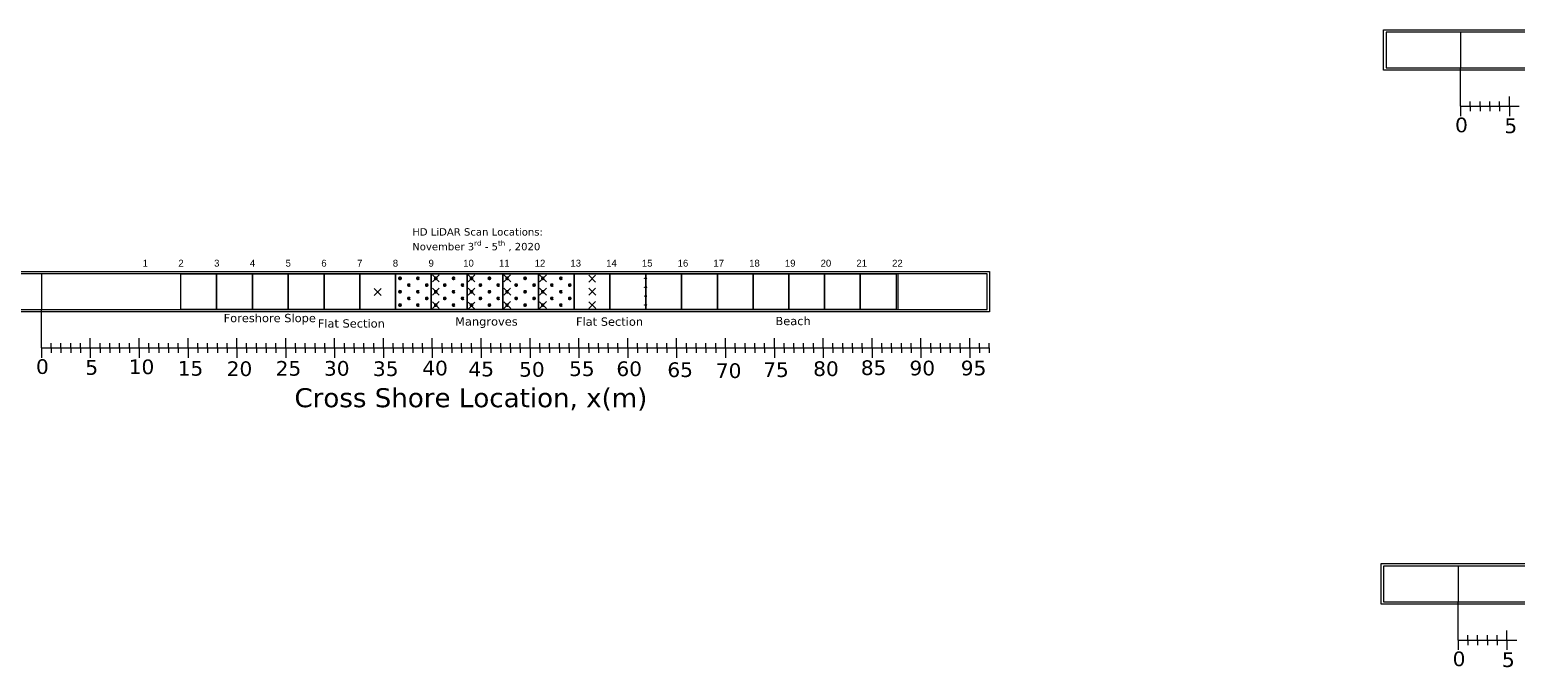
# Model space of a CAD drawing. Header units: feet. Extents: x 0 to 695, y -979 to -294.
# Drawn here: x 451.9 to 604, y -642.9 to -577.6 of the extents above; entities that cross this region are included whole.
import ezdxf

# ---------------------------------------------------------------- set-up
doc = ezdxf.new("R2010")
doc.units = ezdxf.units.FT
doc.header["$MEASUREMENT"] = 0
for name, color, linetype in [('0.5 m slice', 1, 'Continuous'), ('ATM Mangroves', 3, 'Continuous'), ('Beach Slopes', 80, 'Continuous'), ('No of Bays', 2, 'Continuous'), ('Slabs', 7, 'Continuous')]:
    doc.layers.add(name, color=color, linetype=linetype)
doc.styles.get("Standard").update_dxf_attribs({"font": 'verdana.ttf'})

msp = doc.modelspace()

# ---------------------------------------------------------------- linework, layer by layer
at = {"transparency": 33554687}
for p, q in [((598.332, -577.869), (598.332, -581.526)), ((453.115, -602.613), (453.115, -606.271)), ((540.75, -602.613), (540.75, -606.271)), ((598.082, -632.534), (598.082, -636.191))]:
    msp.add_line(p, q, dxfattribs=at)
at = {"color": 0, "transparency": 33554687}
for p, q in [((598.332, -585.457), (598.332, -581.526)), ((598.332, -585.457), (599.332, -585.457)), ((598.332, -585.457), (598.332, -586.457)), ((599.332, -585.457), (599.332, -584.957)), ((599.332, -585.457), (599.332, -585.957)), ((599.332, -585.457), (600.332, -585.457)), ((600.332, -585.457), (600.332, -584.957)), ((600.332, -585.457), (600.332, -585.957)), ((600.332, -585.457), (601.332, -585.457)), ((601.332, -585.457), (601.332, -584.957)), ((601.332, -585.457), (601.332, -585.957)), ((601.332, -585.457), (602.332, -585.457)), ((602.332, -585.457), (602.332, -584.957)), ((602.332, -585.457), (602.332, -585.957)), ((602.332, -585.457), (603.332, -585.457)), ((603.332, -585.457), (603.332, -584.457)), ((603.332, -585.457), (604.332, -585.457)), ((603.332, -585.457), (603.332, -586.457)), ((453.115, -610.201), (453.115, -606.271)), ((454.115, -610.201), (454.115, -609.701)), ((455.115, -610.201), (455.115, -609.701)), ((456.115, -610.201), (456.115, -609.701)), ((457.115, -610.201), (457.115, -609.701)), ((458.115, -610.201), (458.115, -609.201)), ((459.115, -610.201), (459.115, -609.701)), ((460.115, -610.201), (460.115, -609.701)), ((461.115, -610.201), (461.115, -609.701)), ((462.115, -610.201), (462.115, -609.701)), ((463.115, -610.201), (463.115, -609.201)), ((464.115, -610.201), (464.115, -609.701)), ((465.115, -610.201), (465.115, -609.701)), ((466.115, -610.201), (466.115, -609.701)), ((467.115, -610.201), (467.115, -609.701)), ((468.115, -610.201), (468.115, -609.201)), ((469.115, -610.201), (469.115, -609.701)), ((470.115, -610.201), (470.115, -609.701)), ((471.115, -610.201), (471.115, -609.701)), ((472.115, -610.201), (472.115, -609.701)), ((473.115, -610.201), (473.115, -609.201)), ((474.115, -610.201), (474.115, -609.701)), ((475.115, -610.201), (475.115, -609.701)), ((476.115, -610.201), (476.115, -609.701)), ((477.115, -610.201), (477.115, -609.701)), ((478.115, -610.201), (478.115, -609.201)), ((479.115, -610.201), (479.115, -609.701)), ((480.115, -610.201), (480.115, -609.701)), ((481.115, -610.201), (481.115, -609.701)), ((482.115, -610.201), (482.115, -609.701)), ((483.115, -610.201), (483.115, -609.201)), ((484.115, -610.201), (484.115, -609.701)), ((485.115, -610.201), (485.115, -609.701)), ((486.115, -610.201), (486.115, -609.701)), ((487.115, -610.201), (487.115, -609.701)), ((488.115, -610.201), (488.115, -609.201)), ((489.115, -610.201), (489.115, -609.701)), ((490.115, -610.201), (490.115, -609.701)), ((491.115, -610.201), (491.115, -609.701)), ((492.115, -610.201), (492.115, -609.701)), ((493.115, -610.201), (493.115, -609.201)), ((494.115, -610.201), (494.115, -609.701)), ((495.115, -610.201), (495.115, -609.701)), ((496.115, -610.201), (496.115, -609.701)), ((497.115, -610.201), (497.115, -609.701)), ((498.115, -610.201), (498.115, -609.201)), ((499.115, -610.201), (499.115, -609.701)), ((500.115, -610.201), (500.115, -609.701)), ((501.115, -610.201), (501.115, -609.701)), ((502.115, -610.201), (502.115, -609.701)), ((503.115, -610.201), (503.115, -609.201)), ((504.115, -610.201), (504.115, -609.701)), ((505.115, -610.201), (505.115, -609.701)), ((506.115, -610.201), (506.115, -609.701)), ((507.115, -610.201), (507.115, -609.701)), ((508.115, -610.201), (508.115, -609.201)), ((509.115, -610.201), (509.115, -609.701)), ((510.115, -610.201), (510.115, -609.701)), ((511.115, -610.201), (511.115, -609.701)), ((512.115, -610.201), (512.115, -609.701)), ((513.115, -610.201), (513.115, -609.201)), ((514.115, -610.201), (514.115, -609.701)), ((515.115, -610.201), (515.115, -609.701)), ((516.115, -610.201), (516.115, -609.701)), ((517.115, -610.201), (517.115, -609.701)), ((518.115, -610.201), (518.115, -609.201)), ((519.115, -610.201), (519.115, -609.701)), ((520.115, -610.201), (520.115, -609.701)), ((521.115, -610.201), (521.115, -609.701)), ((522.115, -610.201), (522.115, -609.701)), ((523.115, -610.201), (523.115, -609.201)), ((524.115, -610.201), (524.115, -609.701)), ((525.115, -610.201), (525.115, -609.701)), ((526.115, -610.201), (526.115, -609.701)), ((527.115, -610.201), (527.115, -609.701)), ((528.115, -610.201), (528.115, -609.201)), ((529.115, -610.201), (529.115, -609.701)), ((530.115, -610.201), (530.115, -609.701)), ((531.115, -610.201), (531.115, -609.701)), ((532.115, -610.201), (532.115, -609.701)), ((533.115, -610.201), (533.115, -609.201)), ((534.115, -610.201), (534.115, -609.701)), ((535.115, -610.201), (535.115, -609.701)), ((536.115, -610.201), (536.115, -609.701)), ((537.115, -610.201), (537.115, -609.701)), ((538.115, -610.201), (538.115, -609.201)), ((539.115, -610.201), (539.115, -609.701)), ((540.115, -610.201), (540.115, -609.701)), ((541.115, -610.201), (541.115, -609.701)), ((542.115, -610.201), (542.115, -609.701)), ((543.115, -610.201), (543.115, -609.201)), ((544.115, -610.201), (544.115, -609.701)), ((545.115, -610.201), (545.115, -609.701)), ((546.115, -610.201), (546.115, -609.701)), ((547.115, -610.201), (547.115, -609.701)), ((548.115, -610.201), (548.115, -609.201)), ((549.115, -610.201), (549.115, -609.701)), ((550.115, -610.201), (550.115, -609.701)), ((453.115, -610.201), (454.115, -610.201)), ((453.115, -610.201), (453.115, -611.201)), ((454.115, -610.201), (454.115, -610.701)), ((454.115, -610.201), (455.115, -610.201)), ((455.115, -610.201), (455.115, -610.701)), ((455.115, -610.201), (456.115, -610.201)), ((456.115, -610.201), (456.115, -610.701)), ((456.115, -610.201), (457.115, -610.201)), ((457.115, -610.201), (457.115, -610.701)), ((457.115, -610.201), (458.115, -610.201)), ((458.115, -610.201), (459.115, -610.201)), ((458.115, -610.201), (458.115, -611.201)), ((459.115, -610.201), (459.115, -610.701)), ((459.115, -610.201), (460.115, -610.201)), ((460.115, -610.201), (460.115, -610.701)), ((460.115, -610.201), (461.115, -610.201)), ((461.115, -610.201), (461.115, -610.701)), ((461.115, -610.201), (462.115, -610.201)), ((462.115, -610.201), (462.115, -610.701)), ((462.115, -610.201), (463.115, -610.201)), ((463.115, -610.201), (464.115, -610.201)), ((463.115, -610.201), (463.115, -611.201)), ((464.115, -610.201), (464.115, -610.701)), ((464.115, -610.201), (465.115, -610.201)), ((465.115, -610.201), (465.115, -610.701)), ((465.115, -610.201), (466.115, -610.201)), ((466.115, -610.201), (466.115, -610.701)), ((466.115, -610.201), (467.115, -610.201)), ((467.115, -610.201), (467.115, -610.701)), ((467.115, -610.201), (468.115, -610.201)), ((468.115, -610.201), (468.115, -611.201)), ((468.115, -610.201), (469.115, -610.201)), ((469.115, -610.201), (469.115, -610.701)), ((469.115, -610.201), (470.115, -610.201)), ((470.115, -610.201), (470.115, -610.701)), ((470.115, -610.201), (471.115, -610.201)), ((471.115, -610.201), (471.115, -610.701)), ((471.115, -610.201), (472.115, -610.201)), ((472.115, -610.201), (472.115, -610.701)), ((472.115, -610.201), (473.115, -610.201)), ((473.115, -610.201), (474.115, -610.201)), ((473.115, -610.201), (473.115, -611.201)), ((474.115, -610.201), (474.115, -610.701)), ((474.115, -610.201), (475.115, -610.201)), ((475.115, -610.201), (475.115, -610.701)), ((475.115, -610.201), (476.115, -610.201)), ((476.115, -610.201), (476.115, -610.701)), ((476.115, -610.201), (477.115, -610.201)), ((477.115, -610.201), (477.115, -610.701)), ((477.115, -610.201), (478.115, -610.201)), ((478.115, -610.201), (479.115, -610.201)), ((478.115, -610.201), (478.115, -611.201)), ((479.115, -610.201), (479.115, -610.701)), ((479.115, -610.201), (480.115, -610.201)), ((480.115, -610.201), (480.115, -610.701)), ((480.115, -610.201), (481.115, -610.201)), ((481.115, -610.201), (481.115, -610.701)), ((481.115, -610.201), (482.115, -610.201)), ((482.115, -610.201), (482.115, -610.701)), ((482.115, -610.201), (483.115, -610.201)), ((483.115, -610.201), (483.115, -611.201)), ((483.115, -610.201), (484.115, -610.201)), ((484.115, -610.201), (484.115, -610.701)), ((484.115, -610.201), (485.115, -610.201)), ((485.115, -610.201), (485.115, -610.701)), ((485.115, -610.201), (486.115, -610.201)), ((486.115, -610.201), (486.115, -610.701)), ((486.115, -610.201), (487.115, -610.201)), ((487.115, -610.201), (487.115, -610.701)), ((487.115, -610.201), (488.115, -610.201)), ((488.115, -610.201), (489.115, -610.201)), ((488.115, -610.201), (488.115, -611.201)), ((489.115, -610.201), (489.115, -610.701)), ((489.115, -610.201), (490.115, -610.201)), ((490.115, -610.201), (490.115, -610.701)), ((490.115, -610.201), (491.115, -610.201)), ((491.115, -610.201), (491.115, -610.701)), ((491.115, -610.201), (492.115, -610.201)), ((492.115, -610.201), (492.115, -610.701)), ((492.115, -610.201), (493.115, -610.201)), ((493.115, -610.201), (494.115, -610.201)), ((493.115, -610.201), (493.115, -611.201)), ((494.115, -610.201), (494.115, -610.701)), ((494.115, -610.201), (495.115, -610.201)), ((495.115, -610.201), (495.115, -610.701)), ((495.115, -610.201), (496.115, -610.201)), ((496.115, -610.201), (496.115, -610.701)), ((496.115, -610.201), (497.115, -610.201)), ((497.115, -610.201), (497.115, -610.701)), ((497.115, -610.201), (498.115, -610.201)), ((498.115, -610.201), (498.115, -611.201)), ((498.115, -610.201), (499.115, -610.201)), ((499.115, -610.201), (499.115, -610.701)), ((499.115, -610.201), (500.115, -610.201)), ((500.115, -610.201), (500.115, -610.701)), ((500.115, -610.201), (501.115, -610.201)), ((501.115, -610.201), (501.115, -610.701)), ((501.115, -610.201), (502.115, -610.201)), ((502.115, -610.201), (502.115, -610.701)), ((502.115, -610.201), (503.115, -610.201)), ((503.115, -610.201), (504.115, -610.201)), ((503.115, -610.201), (503.115, -611.201)), ((504.115, -610.201), (504.115, -610.701)), ((504.115, -610.201), (505.115, -610.201)), ((505.115, -610.201), (505.115, -610.701)), ((505.115, -610.201), (506.115, -610.201)), ((506.115, -610.201), (506.115, -610.701)), ((506.115, -610.201), (507.115, -610.201)), ((507.115, -610.201), (507.115, -610.701)), ((507.115, -610.201), (508.115, -610.201)), ((508.115, -610.201), (509.115, -610.201)), ((508.115, -610.201), (508.115, -611.201)), ((509.115, -610.201), (509.115, -610.701)), ((509.115, -610.201), (510.115, -610.201)), ((510.115, -610.201), (510.115, -610.701)), ((510.115, -610.201), (511.115, -610.201)), ((511.115, -610.201), (511.115, -610.701)), ((511.115, -610.201), (512.115, -610.201)), ((512.115, -610.201), (512.115, -610.701)), ((512.115, -610.201), (513.115, -610.201)), ((513.115, -610.201), (513.115, -611.201)), ((513.115, -610.201), (514.115, -610.201)), ((514.115, -610.201), (514.115, -610.701)), ((514.115, -610.201), (515.115, -610.201)), ((515.115, -610.201), (515.115, -610.701)), ((515.115, -610.201), (516.115, -610.201)), ((516.115, -610.201), (516.115, -610.701)), ((516.115, -610.201), (517.115, -610.201)), ((517.115, -610.201), (517.115, -610.701)), ((517.115, -610.201), (518.115, -610.201)), ((518.115, -610.201), (519.115, -610.201)), ((518.115, -610.201), (518.115, -611.201)), ((519.115, -610.201), (519.115, -610.701)), ((519.115, -610.201), (520.115, -610.201)), ((520.115, -610.201), (520.115, -610.701)), ((520.115, -610.201), (521.115, -610.201)), ((521.115, -610.201), (521.115, -610.701)), ((521.115, -610.201), (522.115, -610.201)), ((522.115, -610.201), (522.115, -610.701)), ((522.115, -610.201), (523.115, -610.201)), ((523.115, -610.201), (524.115, -610.201)), ((523.115, -610.201), (523.115, -611.201)), ((524.115, -610.201), (524.115, -610.701)), ((524.115, -610.201), (525.115, -610.201)), ((525.115, -610.201), (525.115, -610.701)), ((525.115, -610.201), (526.115, -610.201)), ((526.115, -610.201), (526.115, -610.701)), ((526.115, -610.201), (527.115, -610.201)), ((527.115, -610.201), (527.115, -610.701)), ((527.115, -610.201), (528.115, -610.201)), ((528.115, -610.201), (528.115, -611.201)), ((528.115, -610.201), (529.115, -610.201)), ((529.115, -610.201), (529.115, -610.701)), ((529.115, -610.201), (530.115, -610.201)), ((530.115, -610.201), (530.115, -610.701)), ((530.115, -610.201), (531.115, -610.201)), ((531.115, -610.201), (531.115, -610.701)), ((531.115, -610.201), (532.115, -610.201)), ((532.115, -610.201), (532.115, -610.701)), ((532.115, -610.201), (533.115, -610.201)), ((533.115, -610.201), (534.115, -610.201)), ((533.115, -610.201), (533.115, -611.201)), ((534.115, -610.201), (534.115, -610.701)), ((534.115, -610.201), (535.115, -610.201)), ((535.115, -610.201), (535.115, -610.701)), ((535.115, -610.201), (536.115, -610.201)), ((536.115, -610.201), (536.115, -610.701)), ((536.115, -610.201), (537.115, -610.201)), ((537.115, -610.201), (537.115, -610.701)), ((537.115, -610.201), (538.115, -610.201)), ((538.115, -610.201), (539.115, -610.201)), ((538.115, -610.201), (538.115, -611.201)), ((539.115, -610.201), (539.115, -610.701)), ((539.115, -610.201), (540.115, -610.201)), ((540.115, -610.201), (540.115, -610.701)), ((540.115, -610.201), (541.115, -610.201)), ((541.115, -610.201), (541.115, -610.701)), ((541.115, -610.201), (542.115, -610.201)), ((542.115, -610.201), (542.115, -610.701)), ((542.115, -610.201), (543.115, -610.201)), ((543.115, -610.201), (543.115, -611.201)), ((543.115, -610.201), (544.115, -610.201)), ((544.115, -610.201), (544.115, -610.701)), ((544.115, -610.201), (545.115, -610.201)), ((545.115, -610.201), (545.115, -610.701)), ((545.115, -610.201), (546.115, -610.201)), ((546.115, -610.201), (546.115, -610.701)), ((546.115, -610.201), (547.115, -610.201)), ((547.115, -610.201), (547.115, -610.701)), ((547.115, -610.201), (548.115, -610.201)), ((548.115, -610.201), (549.115, -610.201)), ((548.115, -610.201), (548.115, -611.201)), ((549.115, -610.201), (549.115, -610.701)), ((549.115, -610.201), (550.115, -610.201)), ((550.115, -610.201), (550.115, -610.701)), ((598.082, -640.122), (598.082, -636.191)), ((598.082, -640.122), (599.082, -640.122)), ((598.082, -640.122), (598.082, -641.122)), ((599.082, -640.122), (599.082, -639.622)), ((599.082, -640.122), (599.082, -640.622)), ((599.082, -640.122), (600.082, -640.122)), ((600.082, -640.122), (600.082, -639.622)), ((600.082, -640.122), (600.082, -640.622)), ((600.082, -640.122), (601.082, -640.122)), ((601.082, -640.122), (601.082, -639.622)), ((601.082, -640.122), (601.082, -640.622)), ((601.082, -640.122), (602.082, -640.122)), ((602.082, -640.122), (602.082, -639.622)), ((602.082, -640.122), (602.082, -640.622)), ((602.082, -640.122), (603.082, -640.122)), ((603.082, -640.122), (603.082, -639.122)), ((603.082, -640.122), (604.082, -640.122)), ((603.082, -640.122), (603.082, -641.122))]:
    msp.add_line(p, q, dxfattribs=at)
at = {"color": 1, "transparency": 33554687}
for p, q in [((493.116, -603.433), (493.814, -602.716)), ((493.116, -602.726), (493.824, -603.433)), ((496.774, -603.433), (497.472, -602.716)), ((496.774, -602.726), (497.481, -603.433)), ((500.432, -603.433), (501.129, -602.716)), ((500.432, -602.726), (501.139, -603.433)), ((504.089, -603.433), (504.787, -602.716)), ((504.089, -602.726), (504.797, -603.433)), ((509.118, -603.468), (509.816, -602.752)), ((509.118, -602.761), (509.826, -603.468)), ((487.173, -604.835), (487.87, -604.118)), ((487.173, -604.128), (487.88, -604.835)), ((493.116, -604.805), (493.814, -604.088)), ((493.116, -604.098), (493.824, -604.805)), ((496.774, -604.805), (497.472, -604.088)), ((496.774, -604.098), (497.481, -604.805)), ((500.432, -604.805), (501.129, -604.088)), ((500.432, -604.098), (501.139, -604.805)), ((504.089, -604.805), (504.787, -604.088)), ((504.089, -604.098), (504.797, -604.805)), ((509.123, -604.805), (509.821, -604.088)), ((509.123, -604.098), (509.831, -604.805)), ((493.116, -606.176), (493.814, -605.46)), ((493.116, -605.469), (493.824, -606.176)), ((496.774, -606.226), (497.472, -605.51)), ((496.774, -605.519), (497.481, -606.226)), ((500.432, -606.176), (501.129, -605.46)), ((500.432, -605.469), (501.139, -606.176)), ((504.089, -606.176), (504.787, -605.46)), ((504.089, -605.469), (504.797, -606.176)), ((509.128, -606.176), (509.826, -605.46)), ((509.128, -605.469), (509.836, -606.176))]:
    msp.add_line(p, q, dxfattribs=at)
at = {"transparency": 33554687}
for points in [[(590.458, -577.619), (695.361, -577.619), (695.361, -581.776), (590.458, -581.776)], [(695.111, -577.869), (590.708, -577.869), (590.708, -581.526), (695.111, -581.526)], [(445.241, -602.363), (550.143, -602.363), (550.143, -606.521), (445.241, -606.521)], [(549.893, -602.613), (445.491, -602.613), (445.491, -606.271), (549.893, -606.271)], [(590.208, -632.284), (695.111, -632.284), (695.111, -636.441), (590.208, -636.441)], [(694.861, -632.534), (590.458, -632.534), (590.458, -636.191), (694.861, -636.191)]]:
    msp.add_lwpolyline(points, close=True, dxfattribs=at)
at = {"color": 1, "transparency": 33554687}
msp.add_lwpolyline([(489.35, -602.613), (507.63, -602.617), (507.63, -606.275), (489.35, -606.271)], close=True, dxfattribs=at)
at = {"transparency": 33554687}
for centre in [(514.837, -603.07), (515.04, -603.07), (514.837, -603.985), (514.837, -604.899), (515.04, -603.985), (515.04, -604.899), (514.837, -605.814), (515.04, -605.814)]:
    msp.add_circle(centre, 0.0127, dxfattribs=at)
at = {"layer": 'ATM Mangroves', "color": 7, "transparency": 33554687}
for p, q in [((493.008, -602.617), (493.008, -603.062)), ((493.008, -606.263), (493.008, -605.818))]:
    msp.add_line(p, q, dxfattribs=at)
for points in [[(489.35, -602.613), (478.362, -602.613), (478.362, -606.263), (489.35, -606.263)], [(507.63, -602.617), (514.965, -602.617), (514.965, -606.271), (507.63, -606.271)]]:
    msp.add_lwpolyline(points, close=True, dxfattribs=at)
at = {"layer": 'ATM Mangroves', "color": 7, "lineweight": 50, "ltscale": 1.5, "transparency": 33554687}
for centre in [(489.808, -603.075), (490.722, -603.76), (491.636, -603.075), (492.551, -603.76), (493.465, -603.075), (494.38, -603.76), (495.294, -603.075), (496.208, -603.76), (497.123, -603.075), (498.037, -603.76), (498.952, -603.075), (499.866, -603.76), (500.78, -603.075), (501.695, -603.76), (502.609, -603.075), (503.524, -603.76), (504.438, -603.075), (505.352, -603.76), (506.267, -603.075), (507.181, -603.76), (489.808, -604.446), (490.722, -605.132), (491.636, -604.443), (492.551, -605.132), (493.465, -604.446), (494.38, -605.132), (495.294, -604.443), (496.208, -605.132), (497.123, -604.446), (498.037, -605.132), (498.952, -604.443), (499.866, -605.132), (500.78, -604.446), (501.695, -605.132), (502.609, -604.443), (503.524, -605.132), (504.438, -604.446), (505.352, -605.132), (506.267, -604.443), (507.181, -605.132), (489.808, -605.818), (491.636, -605.818), (493.465, -605.818), (495.294, -605.818), (497.123, -605.818), (498.952, -605.818), (500.78, -605.818), (502.609, -605.818), (504.438, -605.818), (506.267, -605.818)]:
    msp.add_circle(centre, 0.05, dxfattribs=at)
at = {"layer": 'ATM Mangroves', "color": 7, "transparency": 33554687}
for centre, start, end in [((493.008, -604.442), 89.99826, 90), ((493.008, -604.442), 270, 270.00174), ((496.666, -604.442), 89.99826, 90), ((496.666, -604.442), 270, 270.00174), ((500.323, -604.442), 89.99826, 90), ((500.323, -604.442), 270, 270.00174), ((503.981, -604.442), 89.99826, 90), ((503.981, -604.442), 270, 270.00174)]:
    msp.add_arc(centre, 0.05, start, end, dxfattribs=at)
at = {"layer": 'Beach Slopes', "transparency": 33554687}
msp.add_lwpolyline([(478.362, -606.267), (471.041, -606.256), (471.041, -602.599), (478.362, -602.609)], close=True, dxfattribs=at)
at = {"layer": 'Slabs', "color": 0, "transparency": 33554687}
for points in [[(467.386, -602.616), (471.044, -602.616), (471.044, -606.262), (467.386, -606.262)], [(471.044, -602.616), (474.701, -602.616), (474.701, -606.262), (471.044, -606.262)], [(474.72, -602.617), (478.378, -602.617), (478.378, -606.263), (474.72, -606.263)], [(478.378, -602.617), (482.035, -602.617), (482.035, -606.263), (478.378, -606.263)], [(482.035, -602.625), (485.693, -602.625), (485.693, -606.271), (482.035, -606.271)], [(485.693, -602.625), (489.35, -602.625), (489.35, -606.271), (485.693, -606.271)], [(489.35, -602.617), (493.008, -602.617), (493.008, -606.263), (489.35, -606.263)], [(493.008, -602.617), (496.666, -602.617), (496.666, -606.263), (493.008, -606.263)], [(496.666, -602.617), (500.323, -602.617), (500.323, -606.263), (496.666, -606.263)], [(500.323, -602.617), (503.981, -602.617), (503.981, -606.263), (500.323, -606.263)], [(503.981, -602.617), (507.638, -602.617), (507.638, -606.263), (503.981, -606.263)], [(507.63, -602.617), (511.287, -602.617), (511.287, -606.263), (507.63, -606.263)], [(511.297, -602.625), (514.955, -602.625), (514.955, -606.271), (511.297, -606.271)], [(514.967, -602.629), (518.624, -602.629), (518.624, -606.275), (514.967, -606.275)], [(518.624, -602.629), (522.282, -602.629), (522.282, -606.275), (518.624, -606.275)], [(522.282, -602.617), (525.939, -602.617), (525.939, -606.263), (522.282, -606.263)], [(525.939, -602.617), (529.597, -602.617), (529.597, -606.263), (525.939, -606.263)], [(529.597, -602.617), (533.255, -602.617), (533.255, -606.263), (529.597, -606.263)], [(533.255, -602.617), (536.912, -602.617), (536.912, -606.263), (533.255, -606.263)], [(536.912, -602.617), (540.57, -602.617), (540.57, -606.263), (536.912, -606.263)]]:
    msp.add_lwpolyline(points, close=True, dxfattribs=at)

# ---------------------------------------------------------------- texts
at = {"color": 0, "transparency": 33554687, "insert": (491.061, -597.944), "char_height": 0.75, "width": 16.2278, "attachment_point": 1}
msp.add_mtext('\\A1;HD LiDAR Scan Locations: November 3{\\H0.7x;\\Srd^ ;} - 5{\\H0.7x;\\Sth^ ;} , 2020', dxfattribs=at)
at = {"color": 0, "transparency": 33554687, "char_height": 0.85, "attachment_point": 1}
for s, width, insert in [('Foreshore Slope', 8.92009, (471.757, -606.715)), ('Flat Section', 14.66845, (481.389, -607.269)), ('Mangroves', 2.03217, (495.446, -607.066)), ('Flat Section', 14.66845, (507.814, -607.082))]:
    msp.add_mtext_dynamic_manual_height_columns(s, width=width, gutter_width=1, heights=[0], dxfattribs=dict(at, insert=insert))
at = {"layer": '0.5 m slice', "color": 1, "transparency": 33554687, "attachment_point": 1}
for s, width, insert, char_height in [('{\\C0;0 }', 4.15825, (597.777, -586.617), 1.5), ('{\\C0;5}', 2.95774, (602.821, -586.707), 1.5), ('{\\C0;0 }', 4.15825, (452.559, -611.361), 1.5), ('{\\C0;5}', 2.95774, (457.604, -611.451), 1.5), ('{\\C0;10}', 2.95774, (462.045, -611.382), 1.5), ('{\\C0;25}', 2.95774, (477.082, -611.542), 1.5), ('{\\C0;30}', 2.95774, (482.027, -611.542), 1.5), ('{\\C0;40}', 2.95774, (492.087, -611.509), 1.5), ('{\\C0;85}', 2.95774, (536.965, -611.474), 1.5), ('{\\C0;90}', 2.95774, (541.944, -611.508), 1.5), ('{\\C0;95}', 2.95774, (547.195, -611.508), 1.5), ('{\\C0;15}', 2.95774, (467.056, -611.542), 1.5), ('{\\C0;20}', 2.95774, (472.069, -611.576), 1.5), ('{\\C0;35}', 2.95774, (487.04, -611.576), 1.5), ('{\\C0;45}', 2.95774, (496.811, -611.612), 1.5), ('{\\C0;50}', 2.95774, (501.993, -611.645), 1.5), ('{\\C0;55}', 2.95774, (507.108, -611.578), 1.5), ('{\\C0;60}', 2.95774, (511.951, -611.578), 1.5), ('{\\C0;65}', 2.95774, (517.168, -611.679), 1.5), ('{\\C0;70}', 2.95774, (522.129, -611.779), 1.5), ('{\\C0;75}', 2.95774, (526.973, -611.678), 1.5), ('{\\C0;80}', 2.95774, (532.088, -611.576), 1.5), ('{\\C0;Cross Shore Location, x(m)}', 46.22334, (479.003, -614.326), 1.94514), ('{\\C0;0 }', 4.15825, (597.527, -641.282), 1.5), ('{\\C0;5}', 2.95774, (602.571, -641.372), 1.5)]:
    msp.add_mtext_dynamic_manual_height_columns(s, width=width, gutter_width=9.726, heights=[0], dxfattribs=dict(at, insert=insert, char_height=char_height))
at = {"layer": 'Beach Slopes', "color": 0, "transparency": 33554687, "insert": (528.226, -607.019), "char_height": 0.85, "attachment_point": 1}
msp.add_mtext_dynamic_manual_height_columns('Beach', width=6.93141, gutter_width=1, heights=[0], dxfattribs=at)
at = {"layer": 'No of Bays', "color": 0, "transparency": 33554687, "char_height": 3.5, "width": 19.93909, "attachment_point": 1}
for s, insert in [('{\\f@Arial Unicode MS|b0|i0|c0|p34;\\H0.2x;1}', (463.467, -601.174)), ('{\\f@Arial Unicode MS|b0|i0|c0|p34;\\H0.2x;2}', (467.125, -601.174)), ('{\\f@Arial Unicode MS|b0|i0|c0|p34;\\H0.2x;3}', (470.783, -601.174)), ('{\\f@Arial Unicode MS|b0|i0|c0|p34;\\H0.2x;4}', (474.44, -601.174)), ('{\\f@Arial Unicode MS|b0|i0|c0|p34;\\H0.2x;5}', (478.098, -601.174)), ('{\\f@Arial Unicode MS|b0|i0|c0|p34;\\H0.2x;6}', (481.755, -601.174)), ('{\\f@Arial Unicode MS|b0|i0|c0|p34;\\H0.2x;7}', (485.413, -601.174)), ('{\\f@Arial Unicode MS|b0|i0|c0|p34;\\H0.2x;8}', (489.071, -601.174)), ('{\\f@Arial Unicode MS|b0|i0|c0|p34;\\H0.2x;9}', (492.728, -601.174)), ('{\\f@Arial Unicode MS|b0|i0|c0|p34;\\H0.2x;10}', (496.274, -601.174)), ('{\\f@Arial Unicode MS|b0|i0|c0|p34;\\H0.2x;11}', (499.932, -601.174)), ('{\\f@Arial Unicode MS|b0|i0|c0|p34;\\H0.2x;12}', (503.589, -601.174)), ('{\\f@Arial Unicode MS|b0|i0|c0|p34;\\H0.2x;13}', (507.247, -601.174)), ('{\\f@Arial Unicode MS|b0|i0|c0|p34;\\H0.2x;14}', (510.905, -601.174)), ('{\\f@Arial Unicode MS|b0|i0|c0|p34;\\H0.2x;15}', (514.562, -601.174)), ('{\\f@Arial Unicode MS|b0|i0|c0|p34;\\H0.2x;16}', (518.22, -601.174)), ('{\\f@Arial Unicode MS|b0|i0|c0|p34;\\H0.2x;17}', (521.877, -601.174)), ('{\\f@Arial Unicode MS|b0|i0|c0|p34;\\H0.2x;18}', (525.535, -601.174)), ('{\\f@Arial Unicode MS|b0|i0|c0|p34;\\H0.2x;19}', (529.193, -601.174)), ('{\\f@Arial Unicode MS|b0|i0|c0|p34;\\H0.2x;20}', (532.85, -601.174)), ('{\\f@Arial Unicode MS|b0|i0|c0|p34;\\H0.2x;21}', (536.508, -601.174)), ('{\\f@Arial Unicode MS|b0|i0|c0|p34;\\H0.2x;22}', (540.165, -601.174))]:
    msp.add_mtext(s, dxfattribs=dict(at, insert=insert))

doc.saveas('drawing.dxf')
